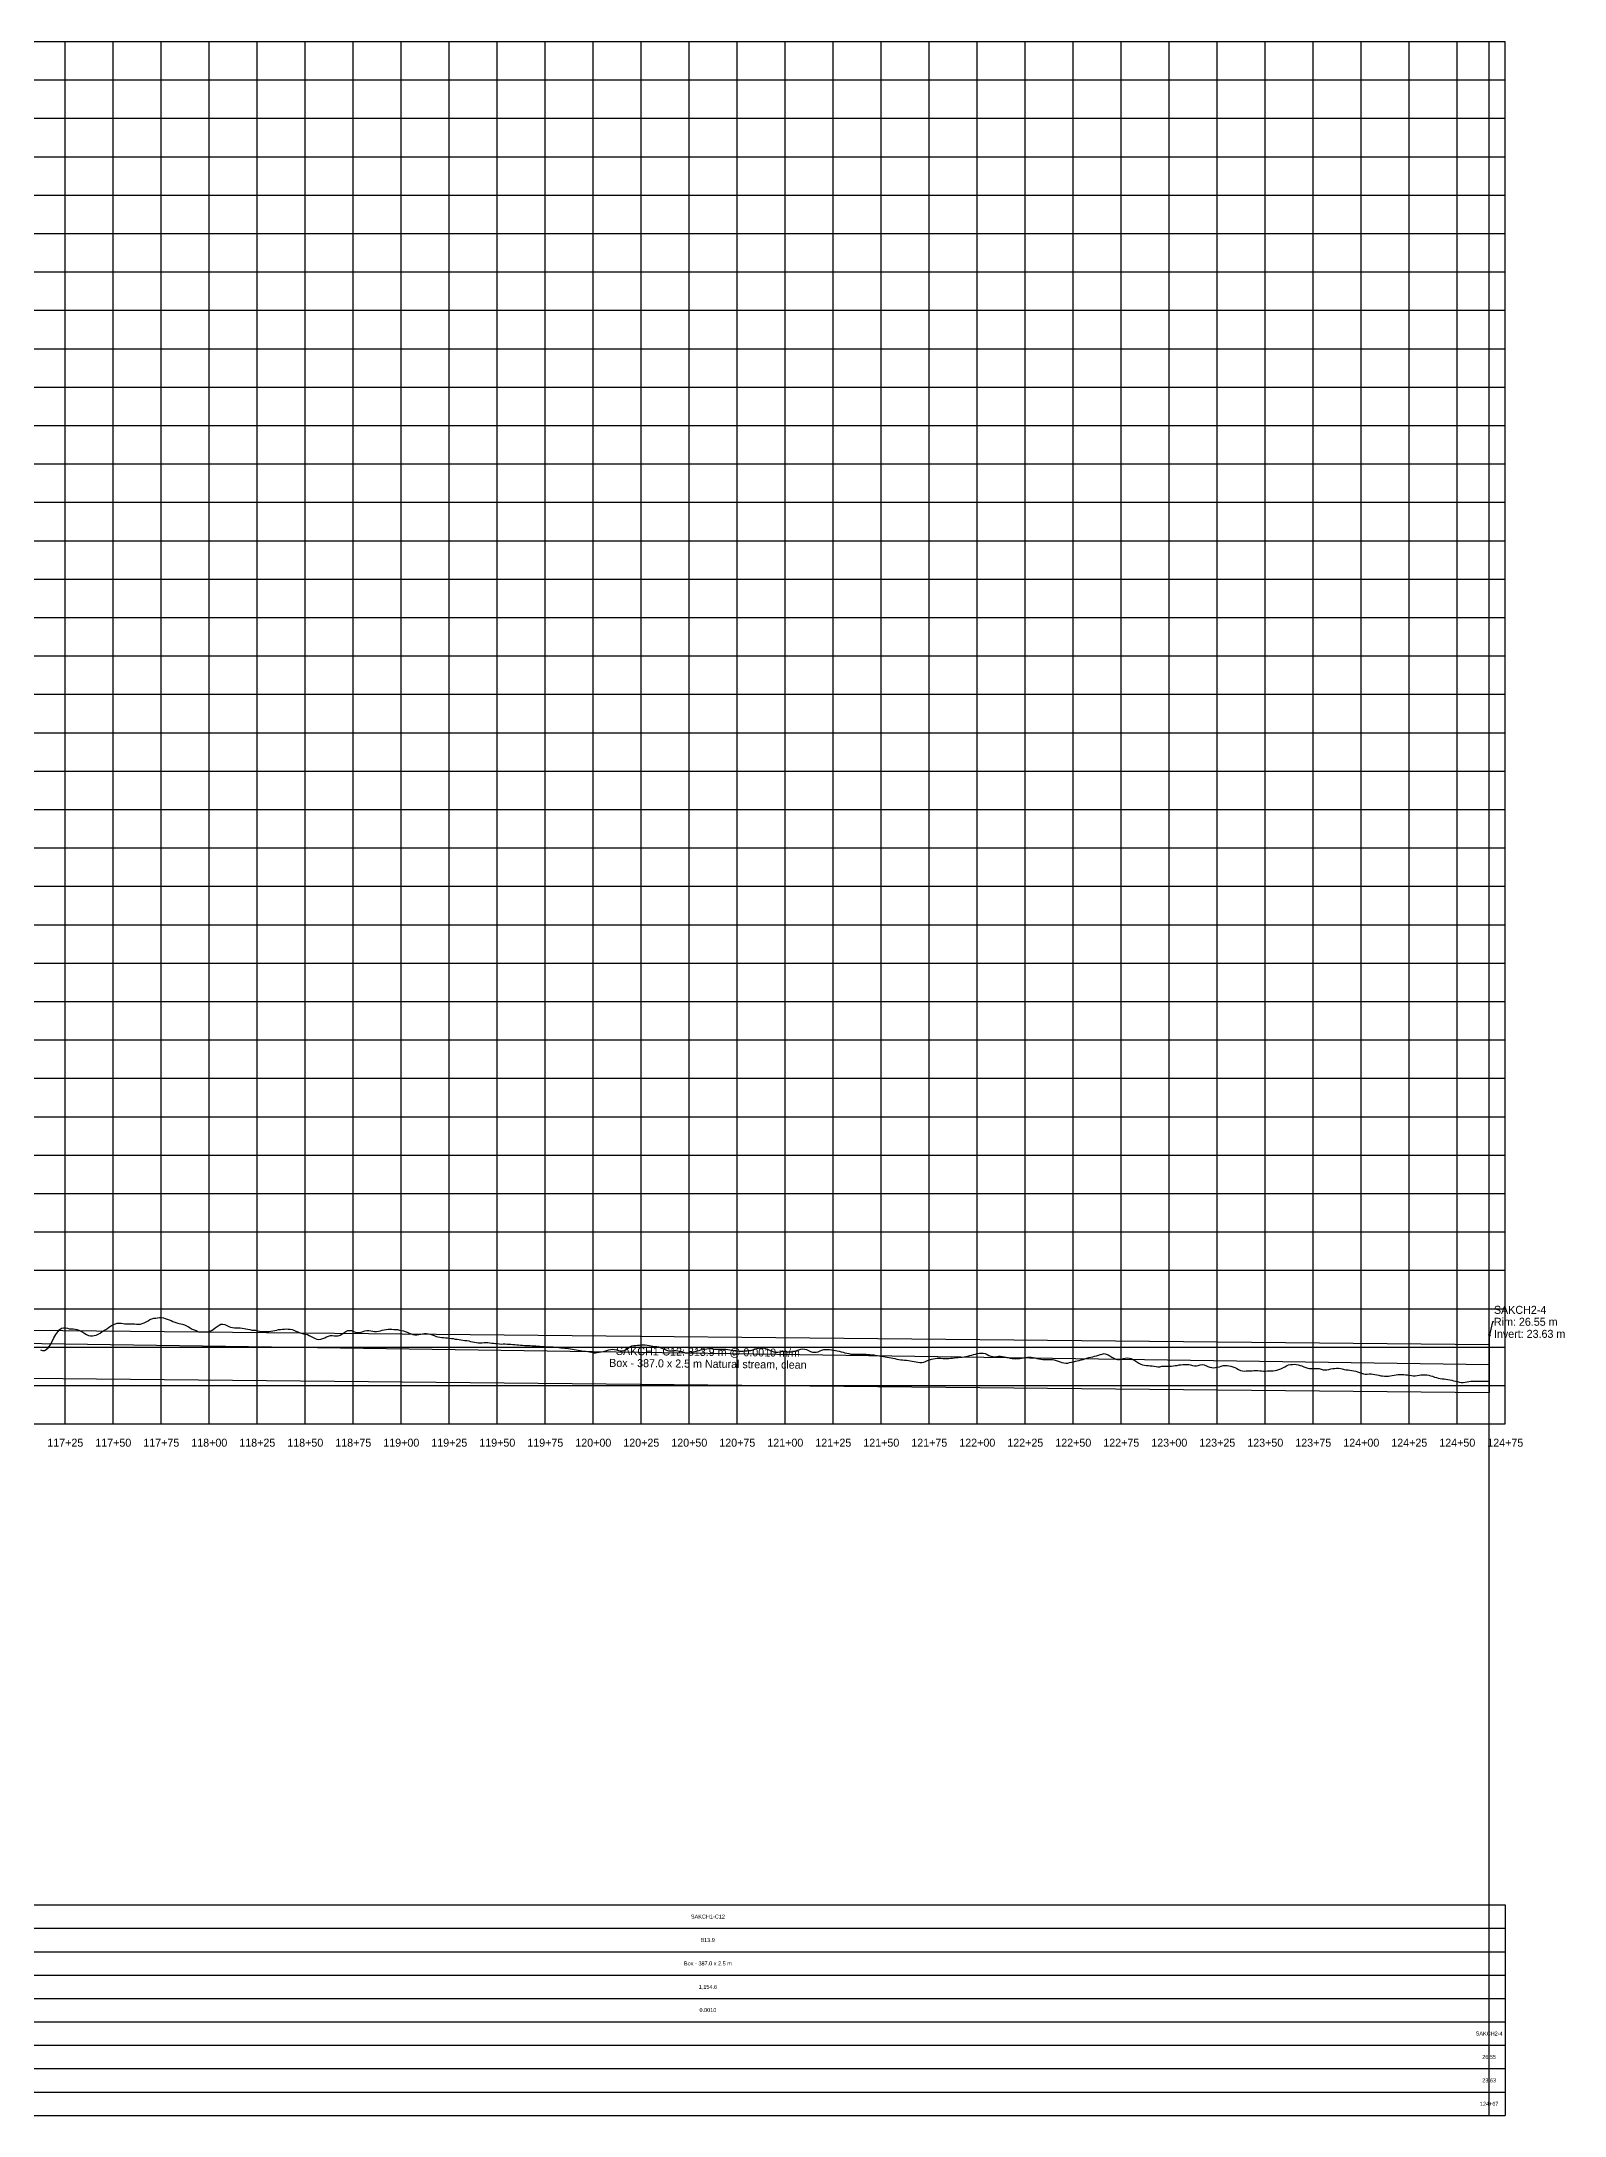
# Model space of a CAD drawing. Extents: x -64 to 12506, y -140 to 942.
# Drawn here: x 11713 to 12506, y -140 to 940 of the extents above; entities that cross this region are included whole.
import ezdxf
from ezdxf.enums import TextEntityAlignment as Align

# ---------------------------------------------------------------- set-up
doc = ezdxf.new("R2010")
doc.units = 0
for name, color, linetype in [('Annotation', 7, 'Continuous'), ('Annotation_Table', 254, 'Continuous'), ('Crown', 7, 'Continuous'), ('Grid', 254, 'Continuous'), ('Grid_Text', 7, 'Continuous'), ('Ground_Elevation', 3, 'Continuous'), ('Hydraulic_Grade', 5, 'Continuous'), ('Invert', 7, 'Continuous'), ('Structure', 7, 'Continuous')]:
    doc.layers.add(name, color=color, linetype=linetype)

msp = doc.modelspace()

# ---------------------------------------------------------------- linework, layer by layer
at = {"layer": 'Annotation', "color": 0}
msp.add_lwpolyline([(12469.1, 273.2), (12468.3, 273.2), (12466.6, 265.5)], dxfattribs=at)
msp.add_lwpolyline([(12466.6, 265.5), (12466.4, 266.5), (12467.2, 266.3)], close=True, dxfattribs=at)
at = {"layer": 'Annotation_Table', "color": 254}
for points in [[(12466.6, -140.2), (12466.6, 940)], [(-25, -30.5), (12475, -30.5)], [(12475, -30.5), (12475, -140.2)], [(-25, -42.7), (12475, -42.7)], [(-25, -54.9), (12475, -54.9)], [(-25, -67.1), (12475, -67.1)], [(-25, -79.2), (12475, -79.2)], [(-25, -91.4), (12475, -91.4)], [(-25, -103.6), (12475, -103.6)], [(-25, -115.8), (12475, -115.8)], [(-25, -128), (12475, -128)], [(-25, -140.2), (12475, -140.2)]]:
    msp.add_lwpolyline(points, dxfattribs=at)
at = {"layer": 'Crown', "color": 0}
for points in [[(11652.7, 269.4), (12466.6, 261.3)], [(12466.6, 261.3), (12466.6, 261.3)]]:
    msp.add_lwpolyline(points, dxfattribs=at)
at = {"layer": 'Grid', "color": 254}
for points in [[(-25, 940), (12475, 940)], [(11725, 220), (11725, 940)], [(11750, 220), (11750, 940)], [(11775, 220), (11775, 940)], [(11800, 220), (11800, 940)], [(11825, 220), (11825, 940)], [(11850, 220), (11850, 940)], [(11875, 220), (11875, 940)], [(11900, 220), (11900, 940)], [(11925, 220), (11925, 940)], [(11950, 220), (11950, 940)], [(11975, 220), (11975, 940)], [(12000, 220), (12000, 940)], [(12025, 220), (12025, 940)], [(12050, 220), (12050, 940)], [(12075, 220), (12075, 940)], [(12100, 220), (12100, 940)], [(12125, 220), (12125, 940)], [(12150, 220), (12150, 940)], [(12175, 220), (12175, 940)], [(12200, 220), (12200, 940)], [(12225, 220), (12225, 940)], [(12250, 220), (12250, 940)], [(12275, 220), (12275, 940)], [(12300, 220), (12300, 940)], [(12325, 220), (12325, 940)], [(12350, 220), (12350, 940)], [(12375, 220), (12375, 940)], [(12400, 220), (12400, 940)], [(12425, 220), (12425, 940)], [(12450, 220), (12450, 940)], [(12475, 220), (12475, 940)], [(-25, 920), (12475, 920)], [(-25, 900), (12475, 900)], [(-25, 880), (12475, 880)], [(-25, 860), (12475, 860)], [(-25, 840), (12475, 840)], [(-25, 820), (12475, 820)], [(-25, 800), (12475, 800)], [(-25, 780), (12475, 780)], [(-25, 760), (12475, 760)], [(-25, 740), (12475, 740)], [(-25, 720), (12475, 720)], [(-25, 700), (12475, 700)], [(-25, 680), (12475, 680)], [(-25, 660), (12475, 660)], [(-25, 640), (12475, 640)], [(-25, 620), (12475, 620)], [(-25, 600), (12475, 600)], [(-25, 580), (12475, 580)], [(-25, 560), (12475, 560)], [(-25, 540), (12475, 540)], [(-25, 520), (12475, 520)], [(-25, 500), (12475, 500)], [(-25, 480), (12475, 480)], [(-25, 460), (12475, 460)], [(-25, 440), (12475, 440)], [(-25, 420), (12475, 420)], [(-25, 400), (12475, 400)], [(-25, 380), (12475, 380)], [(-25, 360), (12475, 360)], [(-25, 340), (12475, 340)], [(-25, 320), (12475, 320)], [(-25, 300), (12475, 300)], [(-25, 280), (12475, 280)], [(-25, 260), (12475, 260)], [(-25, 240), (12475, 240)], [(-25, 220), (12475, 220)]]:
    msp.add_lwpolyline(points, dxfattribs=at)
at = {"layer": 'Ground_Elevation', "color": 3}
msp.add_lwpolyline([(11712.1, 258.6), (11713.1, 258.3), (11714.1, 258.3), (11715.1, 258.7), (11716.1, 259.6), (11717.1, 261), (11718.1, 262.9), (11719.1, 264.8), (11720.1, 266.6), (11721.1, 268), (11722.1, 269.1), (11723.1, 269.8), (11724.1, 270), (11725.1, 270), (11726.1, 269.8), (11727.1, 269.6), (11728.1, 269.6), (11729.1, 269.5), (11730.1, 269.4), (11731.1, 269.1), (11732.1, 268.8), (11733.1, 268.3), (11734.1, 267.7), (11735.1, 267.1), (11736.1, 266.5), (11737.1, 266.1), (11738.1, 265.8), (11739.1, 265.8), (11740.1, 266), (11741.1, 266.3), (11742.1, 266.7), (11743.1, 267.3), (11744.1, 267.9), (11745.1, 268.6), (11746.1, 269.2), (11747.1, 269.9), (11748.1, 270.6), (11749.1, 271.2), (11750.1, 271.8), (11751.1, 272.2), (11752.1, 272.4), (11753.1, 272.4), (11754.1, 272.4), (11755.1, 272.3), (11756.1, 272.2), (11757.1, 272.1), (11758.1, 272.1), (11759.1, 272.1), (11760.1, 272.2), (11761.1, 272.1), (11762.1, 272), (11763.1, 271.9), (11764.1, 272), (11765.1, 272.3), (11766.1, 272.6), (11767.1, 273.1), (11768.1, 273.7), (11769.1, 274.3), (11770.1, 274.8), (11771.1, 275), (11772.1, 275.1), (11773.1, 275.2), (11774.1, 275.4), (11775.1, 275.4), (11776.1, 275.2), (11777.1, 274.9), (11778.1, 274.5), (11779.1, 274.2), (11780.1, 273.8), (11781.1, 273.4), (11782.1, 273), (11783.1, 272.6), (11784.1, 272.3), (11785.1, 272.1), (11786.1, 271.9), (11787.1, 271.6), (11788.1, 271.1), (11789.1, 270.5), (11790.1, 270), (11791.1, 269.4), (11792.1, 269), (11793.1, 268.6), (11794.1, 268.2), (11795.1, 268), (11796.1, 267.9), (11797.1, 267.9), (11798.1, 267.9), (11799.1, 267.9), (11800.1, 268.2), (11801.1, 268.6), (11802.1, 269.2), (11803.1, 270), (11804.1, 270.8), (11805.1, 271.5), (11806.1, 271.9), (11807.1, 272), (11808.1, 271.7), (11809.1, 271.3), (11810.1, 270.8), (11811.1, 270.4), (11812.1, 270.2), (11813.1, 270), (11814.1, 270), (11815.1, 270), (11816.1, 270), (11817.1, 269.9), (11818.1, 269.7), (11819.1, 269.5), (11820.1, 269.3), (11821.1, 269.1), (11822.1, 268.9), (11823.1, 268.9), (11824.1, 268.8), (11825.1, 268.5), (11826.1, 268.3), (11827.1, 268.2), (11828.1, 268.1), (11829.1, 268.1), (11830.1, 268.1), (11831.1, 268.2), (11832.1, 268.3), (11833.1, 268.5), (11834.1, 268.7), (11835.1, 268.9), (11836.1, 269.1), (11837.1, 269.2), (11838.1, 269.3), (11839.1, 269.4), (11840.1, 269.5), (11841.1, 269.4), (11842.1, 269.3), (11843.1, 269.2), (11844.1, 268.9), (11845.1, 268.3), (11846.1, 267.9), (11847.1, 267.5), (11848.1, 267.2), (11849.1, 266.9), (11850.1, 266.7), (11851.1, 266.5), (11852.1, 266.1), (11853.1, 265.6), (11854.1, 265), (11855.1, 264.4), (11856.1, 264.1), (11857.1, 264), (11858.1, 264.1), (11859.1, 264.4), (11860.1, 264.9), (11861.1, 265.3), (11862.1, 265.7), (11863.1, 266), (11864.1, 266), (11865.1, 265.9), (11866.1, 265.8), (11867.1, 265.8), (11868.1, 266.2), (11869.1, 266.8), (11870.1, 267.5), (11871.1, 268.1), (11872.1, 268.6), (11873.1, 268.7), (11874.1, 268.6), (11875.1, 268.2), (11876.1, 267.8), (11877.1, 267.6), (11878.1, 267.6), (11879.1, 267.8), (11880.1, 268.1), (11881.1, 268.4), (11882.1, 268.6), (11883.1, 268.6), (11884.1, 268.5), (11885.1, 268.3), (11886.1, 268.1), (11887.1, 268.2), (11888.1, 268.3), (11889.1, 268.5), (11890.1, 268.8), (11891.1, 269), (11892.1, 269.1), (11893.1, 269.3), (11894.1, 269.3), (11895.1, 269.3), (11896.1, 269.2), (11897.1, 269.1), (11898.1, 269.1), (11899.1, 268.9), (11900.1, 268.7), (11901.1, 268.4), (11902.1, 268.1), (11903.1, 267.7), (11904.1, 267.3), (11905.1, 266.9), (11906.1, 266.6), (11907.1, 266.4), (11908.1, 266.4), (11909.1, 266.5), (11910.1, 266.7), (11911.1, 266.9), (11912.1, 267), (11913.1, 267), (11914.1, 266.9), (11915.1, 266.7), (11916.1, 266.4), (11917.1, 266), (11918.1, 265.6), (11919.1, 265.3), (11920.1, 265.1), (11921.1, 265), (11922.1, 265), (11923.1, 264.9), (11924.1, 264.8), (11925.1, 264.7), (11926.1, 264.5), (11927.1, 264.4), (11928.1, 264.2), (11929.1, 264.1), (11930.1, 264), (11931.1, 263.8), (11932.1, 263.7), (11933.1, 263.5), (11934.1, 263.4), (11935.1, 263.2), (11936.1, 263), (11937.1, 262.8), (11938.1, 262.6), (11939.1, 262.4), (11940.1, 262.3), (11941.1, 262.2), (11942.1, 262.3), (11943.1, 262.4), (11944.1, 262.4), (11945.1, 262.4), (11946.1, 262.3), (11947.1, 262.1), (11948.1, 262), (11949.1, 261.9), (11950.1, 261.8), (11951.1, 261.7), (11952.1, 261.6), (11953.1, 261.7), (11954.1, 261.7), (11955.1, 261.6), (11956.1, 261.6), (11957.1, 261.5), (11958.1, 261.4), (11959.1, 261.3), (11960.1, 261.2), (11961.1, 261.1), (11962.1, 261), (11963.1, 261), (11964.1, 260.9), (11965.1, 260.9), (11966.1, 260.8), (11967.1, 260.8), (11968.1, 260.7), (11969.1, 260.7), (11970.1, 260.6), (11971.1, 260.5), (11972.1, 260.5), (11973.1, 260.4), (11974.1, 260.4), (11975.1, 260.3), (11976.1, 260.2), (11977.1, 260.2), (11978.1, 260.1), (11979.1, 260.1), (11980.1, 260), (11981.1, 259.9), (11982.1, 259.8), (11983.1, 259.7), (11984.1, 259.6), (11985.1, 259.5), (11986.1, 259.4), (11987.1, 259.2), (11988.1, 259.1), (11989.1, 258.9), (11990.1, 258.7), (11991.1, 258.5), (11992.1, 258.4), (11993.1, 258.2), (11994.1, 258), (11995.1, 257.9), (11996.1, 257.8), (11997.1, 257.7), (11998.1, 257.6), (11999.1, 257.3), (12000.1, 257), (12001.1, 257), (12002.1, 257.2), (12003.1, 257.3), (12004.1, 257.5), (12005.1, 257.7), (12006.1, 257.9), (12007.1, 258.2), (12008.1, 258.6), (12009.1, 258.8), (12010.1, 258.9), (12011.1, 258.8), (12012.1, 258.6), (12013.1, 258.3), (12014.1, 258.1), (12015.1, 258.1), (12016.1, 258.3), (12017.1, 258.8), (12018.1, 259.5), (12019.1, 260.2), (12020.1, 260.6), (12021.1, 260.9), (12022.1, 260.9), (12023.1, 261), (12024.1, 261), (12025.1, 261.1), (12026.1, 261.1), (12027.1, 261.1), (12028.1, 261), (12029.1, 260.8), (12030.1, 260.6), (12031.1, 260.5), (12032.1, 260.4), (12033.1, 260.3), (12034.1, 260.1), (12035.1, 259.7), (12036.1, 259.3), (12037.1, 258.9), (12038.1, 258.4), (12039.1, 258.1), (12040.1, 258.1), (12041.1, 258.1), (12042.1, 258.2), (12043.1, 258.2), (12044.1, 258.1), (12045.1, 257.9), (12046.1, 257.7), (12047.1, 257.4), (12048.1, 257.1), (12049.1, 257), (12050.1, 257.1), (12051.1, 257.2), (12052.1, 257.5), (12053.1, 257.7), (12054.1, 258), (12055.1, 258.2), (12056.1, 258.5), (12057.1, 258.7), (12058.1, 258.9), (12059.1, 259.1), (12060.1, 259.3), (12061.1, 259.4), (12062.1, 259.1), (12063.1, 258.9), (12064.1, 258.9), (12065.1, 259), (12066.1, 259), (12067.1, 259), (12068.1, 259), (12069.1, 258.9), (12070.1, 258.8), (12071.1, 258.6), (12072.1, 258.4), (12073.1, 258.2), (12074.1, 258.1), (12075.1, 258), (12076.1, 257.9), (12077.1, 257.9), (12078.1, 257.9), (12079.1, 258), (12080.1, 258.1), (12081.1, 258.2), (12082.1, 258.3), (12083.1, 258.6), (12084.1, 258.9), (12085.1, 259.3), (12086.1, 259.5), (12087.1, 259.6), (12088.1, 259.6), (12089.1, 259.4), (12090.1, 259.1), (12091.1, 258.7), (12092.1, 258.2), (12093.1, 257.8), (12094.1, 257.5), (12095.1, 257.4), (12096.1, 257.3), (12097.1, 257.5), (12098.1, 257.7), (12099.1, 257.8), (12100.1, 257.7), (12101.1, 257.6), (12102.1, 257.6), (12103.1, 257.6), (12104.1, 257.7), (12105.1, 257.9), (12106.1, 258.2), (12107.1, 258.5), (12108.1, 258.9), (12109.1, 259.1), (12110.1, 259), (12111.1, 258.7), (12112.1, 258.2), (12113.1, 257.7), (12114.1, 257.4), (12115.1, 257.3), (12116.1, 257.4), (12117.1, 257.6), (12118.1, 258), (12119.1, 258.4), (12120.1, 258.7), (12121.1, 258.8), (12122.1, 258.8), (12123.1, 258.7), (12124.1, 258.5), (12125.1, 258.4), (12126.1, 258.2), (12127.1, 258.1), (12128.1, 257.9), (12129.1, 257.6), (12130.1, 257.4), (12131.1, 257.1), (12132.1, 256.9), (12133.1, 256.6), (12134.1, 256.4), (12135.1, 256.3), (12136.1, 256.4), (12137.1, 256.4), (12138.1, 256.3), (12139.1, 256.4), (12140.1, 256.4), (12141.1, 256.4), (12142.1, 256.3), (12143.1, 256.2), (12144.1, 256.1), (12145.1, 256), (12146.1, 255.9), (12147.1, 255.7), (12148.1, 255.6), (12149.1, 255.5), (12150.1, 255.3), (12151.1, 255.1), (12152.1, 255), (12153.1, 254.8), (12154.1, 254.6), (12155.1, 254.4), (12156.1, 254.2), (12157.1, 254), (12158.1, 253.8), (12159.1, 253.6), (12160.1, 253.4), (12161.1, 253.3), (12162.1, 253.2), (12163.1, 253.2), (12164.1, 253.1), (12165.1, 252.9), (12166.1, 252.7), (12167.1, 252.5), (12168.1, 252.3), (12169.1, 252.1), (12170.1, 252), (12171.1, 252), (12172.1, 252.2), (12173.1, 252.5), (12174.1, 253), (12175.1, 253.3), (12176.1, 253.7), (12177.1, 253.9), (12178.1, 254.1), (12179.1, 254.3), (12180.1, 254.3), (12181.1, 254.2), (12182.1, 254.1), (12183.1, 254.1), (12184.1, 254.1), (12185.1, 254.1), (12186.1, 254.2), (12187.1, 254.3), (12188.1, 254.4), (12189.1, 254.5), (12190.1, 254.6), (12191.1, 254.7), (12192.1, 254.8), (12193.1, 255), (12194.1, 255.1), (12195.1, 255.3), (12196.1, 255.6), (12197.1, 255.8), (12198.1, 256.1), (12199.1, 256.4), (12200.1, 256.6), (12201.1, 256.8), (12202.1, 256.9), (12203.1, 256.8), (12204.1, 256.6), (12205.1, 256.1), (12206.1, 255.7), (12207.1, 255.2), (12208.1, 255.1), (12209.1, 255), (12210.1, 255.1), (12211.1, 255.2), (12212.1, 255.2), (12213.1, 255.1), (12214.1, 255), (12215.1, 254.8), (12216.1, 254.5), (12217.1, 254.3), (12218.1, 254.1), (12219.1, 254), (12220.1, 253.9), (12221.1, 254), (12222.1, 254.1), (12223.1, 254.2), (12224.1, 254.4), (12225.1, 254.6), (12226.1, 254.7), (12227.1, 254.7), (12228.1, 254.7), (12229.1, 254.6), (12230.1, 254.4), (12231.1, 254.1), (12232.1, 253.9), (12233.1, 253.7), (12234.1, 253.6), (12235.1, 253.5), (12236.1, 253.6), (12237.1, 253.6), (12238.1, 253.6), (12239.1, 253.6), (12240.1, 253.3), (12241.1, 253), (12242.1, 252.7), (12243.1, 252.3), (12244.1, 252), (12245.1, 251.8), (12246.1, 251.7), (12247.1, 251.7), (12248.1, 251.9), (12249.1, 252.1), (12250.1, 252.3), (12251.1, 252.6), (12252.1, 252.8), (12253.1, 253), (12254.1, 253.3), (12255.1, 253.6), (12256.1, 253.9), (12257.1, 254.2), (12258.1, 254.5), (12259.1, 254.7), (12260.1, 255), (12261.1, 255.2), (12262.1, 255.4), (12263.1, 255.8), (12264.1, 256.1), (12265.1, 256.4), (12266.1, 256.6), (12267.1, 256.4), (12268.1, 256), (12269.1, 255.5), (12270.1, 254.8), (12271.1, 254.2), (12272.1, 253.7), (12273.1, 253.5), (12274.1, 253.5), (12275.1, 253.7), (12276.1, 254), (12277.1, 254.2), (12278.1, 254.4), (12279.1, 254.3), (12280.1, 254), (12281.1, 253.6), (12282.1, 253.1), (12283.1, 252.4), (12284.1, 251.7), (12285.1, 251.1), (12286.1, 250.8), (12287.1, 250.6), (12288.1, 250.5), (12289.1, 250.4), (12290.1, 250.3), (12291.1, 250.2), (12292.1, 250), (12293.1, 249.9), (12294.1, 249.8), (12295.1, 249.8), (12296.1, 250), (12297.1, 250), (12298.1, 250), (12299.1, 250), (12300.1, 250), (12301.1, 250.1), (12302.1, 250.2), (12303.1, 250.4), (12304.1, 250.5), (12305.1, 250.7), (12306.1, 250.8), (12307.1, 250.9), (12308.1, 250.9), (12309.1, 251), (12310.1, 251), (12311.1, 250.8), (12312.1, 250.5), (12313.1, 250.3), (12314.1, 250.2), (12315.1, 250.4), (12316.1, 250.7), (12317.1, 250.9), (12318.1, 250.7), (12319.1, 250.4), (12320.1, 249.9), (12321.1, 249.5), (12322.1, 249.3), (12323.1, 249.2), (12324.1, 249.3), (12325.1, 249.5), (12326.1, 249.8), (12327.1, 250.1), (12328.1, 250.4), (12329.1, 250.5), (12330.1, 250.4), (12331.1, 250.3), (12332.1, 250), (12333.1, 249.7), (12334.1, 249.3), (12335.1, 248.8), (12336.1, 248.3), (12337.1, 247.9), (12338.1, 247.7), (12339.1, 247.5), (12340.1, 247.6), (12341.1, 247.6), (12342.1, 247.6), (12343.1, 247.7), (12344.1, 247.8), (12345.1, 247.9), (12346.1, 247.8), (12347.1, 247.7), (12348.1, 247.6), (12349.1, 247.5), (12350.1, 247.5), (12351.1, 247.6), (12352.1, 247.6), (12353.1, 247.6), (12354.1, 247.7), (12355.1, 247.8), (12356.1, 248), (12357.1, 248.3), (12358.1, 248.7), (12359.1, 249.2), (12360.1, 249.8), (12361.1, 250.3), (12362.1, 250.7), (12363.1, 250.9), (12364.1, 251), (12365.1, 251.1), (12366.1, 250.9), (12367.1, 250.8), (12368.1, 250.5), (12369.1, 250.2), (12370.1, 249.7), (12371.1, 249.3), (12372.1, 249), (12373.1, 248.8), (12374.1, 248.8), (12375.1, 248.9), (12376.1, 248.9), (12377.1, 248.9), (12378.1, 248.8), (12379.1, 248.5), (12380.1, 248.2), (12381.1, 248.1), (12382.1, 248.2), (12383.1, 248.3), (12384.1, 248.6), (12385.1, 248.8), (12386.1, 248.9), (12387.1, 249), (12388.1, 249), (12389.1, 248.9), (12390.1, 248.7), (12391.1, 248.4), (12392.1, 248.2), (12393.1, 248.1), (12394.1, 248), (12395.1, 247.8), (12396.1, 247.6), (12397.1, 247.4), (12398.1, 247.1), (12399.1, 246.8), (12400.1, 246.4), (12401.1, 246.1), (12402.1, 245.9), (12403.1, 245.9), (12404.1, 246), (12405.1, 246), (12406.1, 245.9), (12407.1, 245.8), (12408.1, 245.6), (12409.1, 245.4), (12410.1, 245.1), (12411.1, 245), (12412.1, 244.8), (12413.1, 244.8), (12414.1, 244.9), (12415.1, 245), (12416.1, 245.2), (12417.1, 245.4), (12418.1, 245.6), (12419.1, 245.7), (12420.1, 245.8), (12421.1, 245.8), (12422.1, 245.7), (12423.1, 245.6), (12424.1, 245.5), (12425.1, 245.3), (12426.1, 245.2), (12427.1, 245.1), (12428.1, 245.1), (12429.1, 245.2), (12430.1, 245.3), (12431.1, 245.5), (12432.1, 245.6), (12433.1, 245.6), (12434.1, 245.6), (12435.1, 245.4), (12436.1, 245.1), (12437.1, 244.8), (12438.1, 244.4), (12439.1, 244.1), (12440.1, 243.8), (12441.1, 243.6), (12442.1, 243.5), (12443.1, 243.4), (12444.1, 243.3), (12445.1, 243.2), (12446.1, 243), (12447.1, 242.8), (12448.1, 242.5), (12449.1, 242.3), (12450.1, 242), (12451.1, 241.8), (12452.1, 241.6), (12453.1, 241.6), (12454.1, 241.7), (12455.1, 241.9), (12456.1, 242.1), (12457.1, 242.2), (12458.1, 242.2), (12459.1, 242.2), (12460.1, 242.2), (12461.1, 242.2), (12462.1, 242.2), (12463.1, 242.3), (12464.1, 242.3), (12465.1, 242.3), (12466.1, 242.3), (12466.6, 242.3)], dxfattribs=at)
at = {"layer": 'Hydraulic_Grade', "color": 5}
for points in [[(11652.7, 262.8), (12466.6, 250.9)], [(12466.6, 250.9), (12466.6, 250.9), (12466.6, 250.9)]]:
    msp.add_lwpolyline(points, dxfattribs=at)
at = {"layer": 'Invert', "color": 0}
for points in [[(11652.7, 244.4), (12466.6, 236.3)], [(12466.6, 236.3), (12466.6, 236.3)]]:
    msp.add_lwpolyline(points, dxfattribs=at)
at = {"layer": 'Structure', "color": 0}
msp.add_lwpolyline([(12466.6, 265.5), (12466.6, 236.3)], dxfattribs=at)
msp.add_lwpolyline([(12466.6, 265.5), (12466.6, 236.3)], dxfattribs=at)

# ---------------------------------------------------------------- texts
at = {"layer": 'Annotation', "color": 0}
for s, height, p in [('SAKCH2-4', 4.17, (12469.1, 279.4)), ('Rim: 26.55 m', 4.167, (12469.1, 273.2)), ('Invert: 23.63 m', 4.167, (12469.1, 266.9))]:
    msp.add_text(s, height=height, dxfattribs=at).set_placement(p, align=Align.MIDDLE_LEFT)
for s, p in [('SAKCH1-C12: 813.9 m @ 0.0010 m/m', (12059.7, 257.5)), ('Box - 387.0 x 2.5 m Natural stream, clean', (12059.7, 251.3))]:
    msp.add_text(s, height=4.167, rotation=359.4271, dxfattribs=at).set_placement(p, align=Align.MIDDLE_CENTER)
at = {"layer": 'Annotation_Table', "color": 0}
for s, height, p in [('SAKCH1-C12', 2.08, (12059.7, -36.6)), ('813.9', 2.08, (12059.7, -48.8)), ('Box - 387.0 x 2.5 m', 2.083, (12059.7, -61)), ('1,154.6', 2.08, (12059.7, -73.2)), ('0.0010', 2.08, (12059.7, -85.3)), ('SAKCH2-4', 2.08, (12466.6, -97.5)), ('26.55', 2.08, (12466.6, -109.7)), ('23.63', 2.08, (12466.6, -121.9)), ('124+67', 2.08, (12466.6, -134.1))]:
    msp.add_text(s, height=height, dxfattribs=at).set_placement(p, align=Align.MIDDLE_CENTER)
at = {"layer": 'Grid_Text', "color": 0}
for s, p in [('117+25', (11725, 212.3)), ('117+50', (11750, 212.3)), ('117+75', (11775, 212.3)), ('118+00', (11800, 212.3)), ('118+25', (11825, 212.3)), ('118+50', (11850, 212.3)), ('118+75', (11875, 212.3)), ('119+00', (11900, 212.3)), ('119+25', (11925, 212.3)), ('119+50', (11950, 212.3)), ('119+75', (11975, 212.3)), ('120+00', (12000, 212.3)), ('120+25', (12025, 212.3)), ('120+50', (12050, 212.3)), ('120+75', (12075, 212.3)), ('121+00', (12100, 212.3)), ('121+25', (12125, 212.3)), ('121+50', (12150, 212.3)), ('121+75', (12175, 212.3)), ('122+00', (12200, 212.3)), ('122+25', (12225, 212.3)), ('122+50', (12250, 212.3)), ('122+75', (12275, 212.3)), ('123+00', (12300, 212.3)), ('123+25', (12325, 212.3)), ('123+50', (12350, 212.3)), ('123+75', (12375, 212.3)), ('124+00', (12400, 212.3)), ('124+25', (12425, 212.3)), ('124+50', (12450, 212.3)), ('124+75', (12475, 212.3))]:
    msp.add_text(s, height=4.17, dxfattribs=at).set_placement(p, align=Align.TOP_CENTER)

doc.saveas('drawing.dxf')
